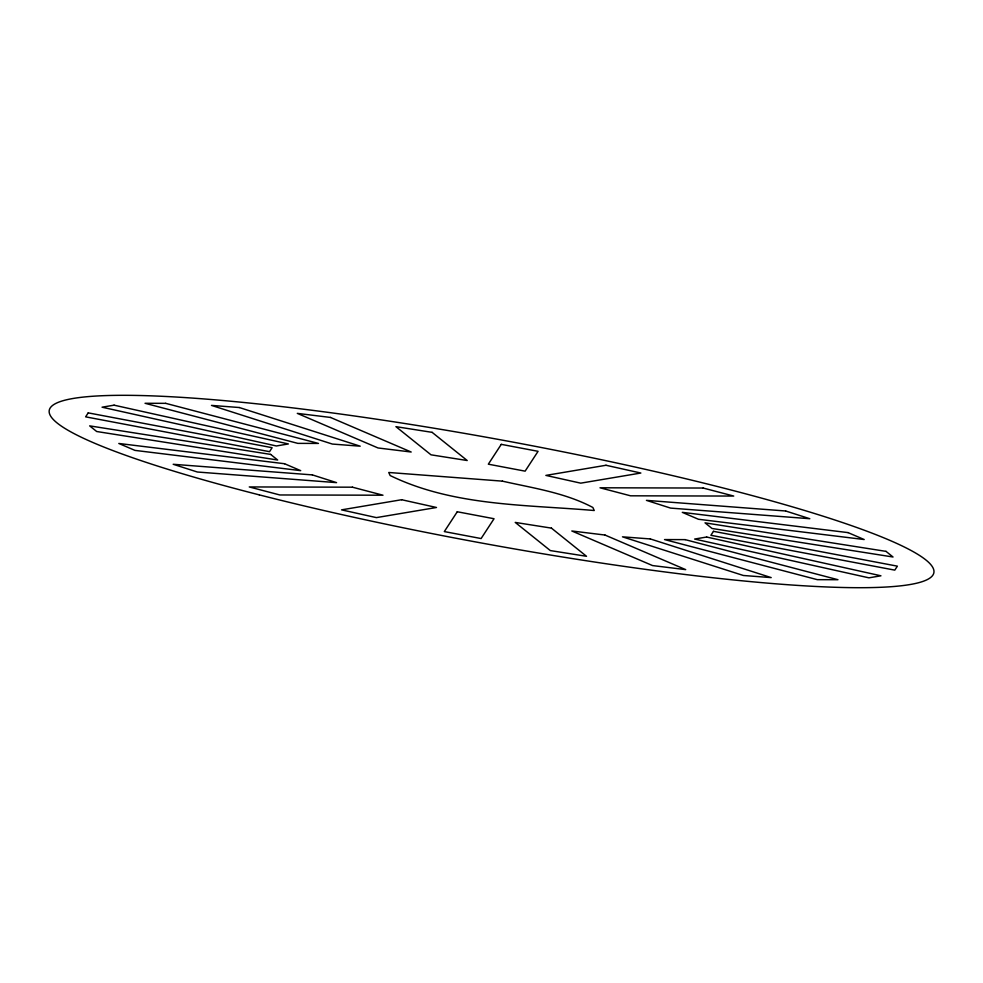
<?xml version="1.0" encoding="UTF-8"?>
<svg xmlns="http://www.w3.org/2000/svg" width="983" height="983" viewBox="0 0 983 983"><rect width="100%" height="100%" fill="white"/><g stroke="black" fill="none" stroke-linecap="round" stroke-linejoin="round"><path stroke-width="1.47" d="M88.212 412.872L85.619 416.841L269.526 451.676L272.119 447.707L88.212 412.872M457.267 511.762L444.316 531.582L481.105 538.549L494.044 518.729L457.267 511.762M501.281 444.353L488.33 464.185L525.119 471.152L538.07 451.32L501.281 444.353M713.474 531.324L710.881 535.293L894.788 570.128L897.381 566.159L713.474 531.324M114.077 405.168L102.06 407.195L276.358 445.975L288.375 443.947L114.077 405.168M401.629 499.72L341.531 509.858L376.391 517.611L436.489 507.486L401.629 499.72M605.983 465.266L545.872 475.403L580.732 483.157L640.842 473.032L605.983 465.266M706.642 537.025L694.625 539.053L868.923 577.832L880.94 575.805L706.642 537.025M165.672 403.337L145.042 403.288L297.837 443.37L318.467 443.431L165.672 403.337M352.43 487.187L249.264 486.941L279.823 494.965L382.989 495.211L352.43 487.187M703.177 488.035L600.011 487.789L630.57 495.813L733.736 496.059L703.177 488.035M685.163 539.63L664.533 539.569L817.328 579.663L837.958 579.712L685.163 539.63M239.311 407.527L211.468 405.401L332.352 444.058L360.196 446.184L239.311 407.527M502.387 481.142L388.74 472.479L390.14 475.526C453.261 506.257 526.003 504.611 594.26 510.521L592.86 507.474C564.93 492.667 532.909 488.072 502.387 481.142M312.385 474.9L173.192 464.283L197.362 472.012L336.567 482.628L312.385 474.9M785.638 510.988L646.433 500.372L670.615 508.1L809.808 518.717L785.638 510.988M650.316 538.942L622.472 536.829L743.357 575.485L771.2 577.599L650.316 538.942M330.448 417.431L297.296 413.376L378.037 447.965L411.189 452.02L330.448 417.431M284.542 463.73L118.808 443.468L134.954 450.386L300.7 470.648L284.542 463.73M848.046 532.614L682.3 512.352L698.458 519.27L864.192 539.532L848.046 532.614M604.963 535.035L571.811 530.98L652.552 565.569L685.704 569.624L604.963 535.035M432.115 432.348L395.916 426.647L431.009 454.822L467.208 460.523L432.115 432.348M270.657 454.404L89.662 425.872L96.69 431.512L277.673 460.032L270.657 454.404M886.015 551.365L705.02 522.845L712.036 528.473L893.031 557.005L886.015 551.365M551.426 528.117L515.227 522.415L550.333 550.578L586.519 556.292L551.426 528.117M259.291 494.879A449.759 52.48 10.4 0 0 933.789 573.077A449.759 52.48 10.4 0 0 281.421 406.544A449.759 52.48 10.4 0 0 259.291 494.879"/></g></svg>
